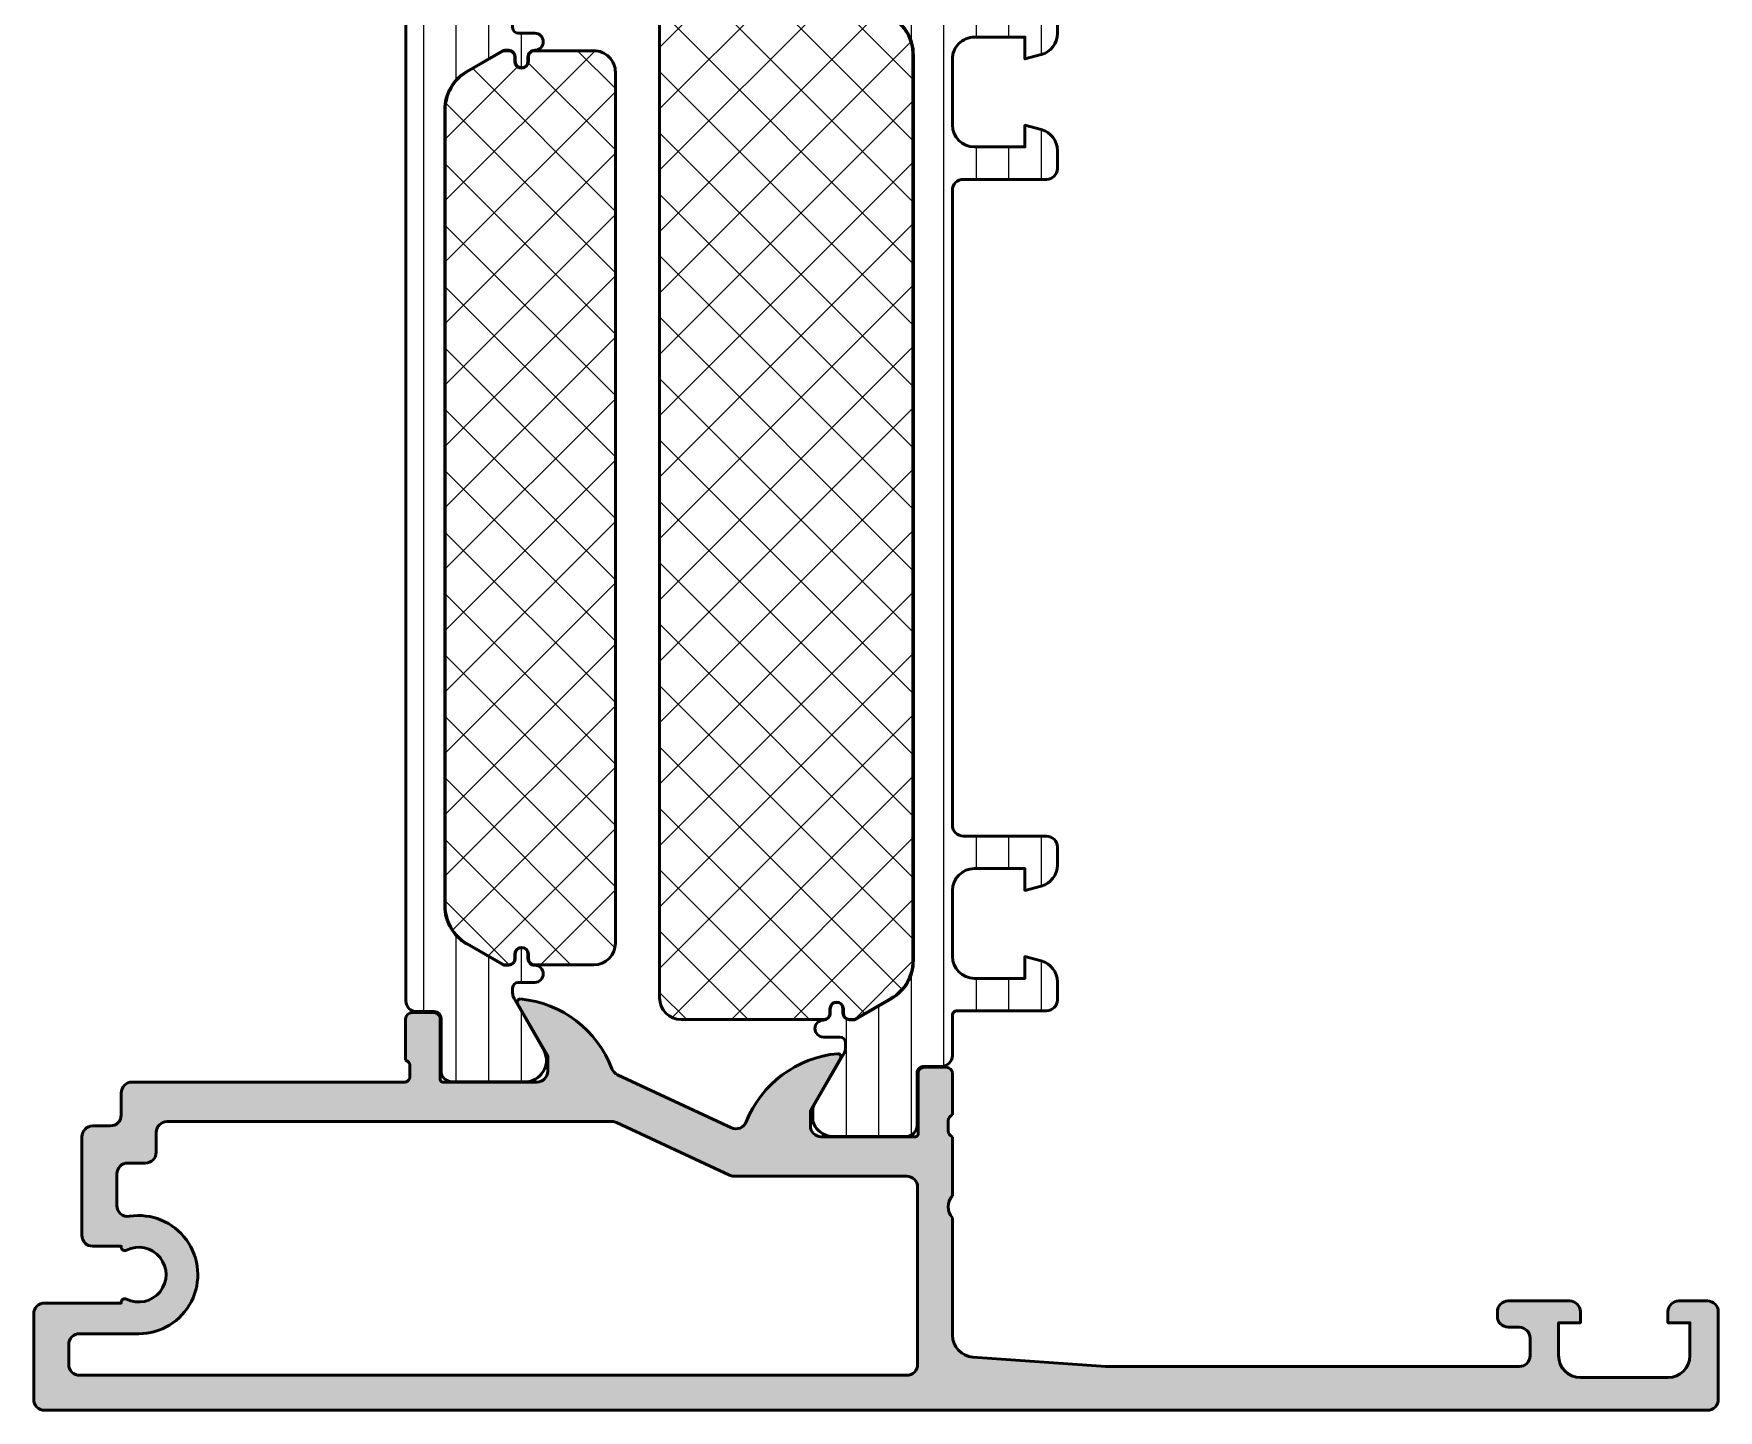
# Model space of a CAD drawing. Extents: x 0 to 77, y 0 to 97.7.
# Drawn here: x 0 to 77, y 0 to 62.9 of the extents above; entities that cross this region are included whole.
import ezdxf

# ---------------------------------------------------------------- set-up
doc = ezdxf.new("R2010")
doc.units = 0
for name, color, linetype, lineweight in [('0S-Alu contour', 7, 'Continuous', 50), ('0S-Alu hatch', 252, 'Continuous', 25), ('0S-Plastic contour', 254, 'Continuous', 50), ('0S-Plastic hatch', 253, 'Continuous', 25), ('0S-PT contour', 91, 'Continuous', 50), ('0S-PT hatch', 103, 'Continuous', 25)]:
    doc.layers.add(name, color=color, linetype=linetype, lineweight=lineweight)
pattern_1 = [(90, (0, 0), (-1.4859, 0), [])]
pattern_2 = [(135, (0, 0), (-1.403165018917055, -1.403165018917055), []), (225, (0, 0), (1.403165018917055, -1.403165018917055), [])]

# ---------------------------------------------------------------- blocks, each defined once
blk = doc.blocks.new('445620__319964F7_47A4_4580_AF82_C6E7104D69E6_')
at = {"layer": '0S-Alu hatch'}
h = blk.add_hatch(color=256, dxfattribs=at)
edge = h.paths.add_edge_path()
edge.add_arc((42.52502695399268, 9.3), 0.7250195186467904, 136.3986500484101, 223.6013499515907)
edge.add_line((42.00000000000001, 8.8), (42.00000000000001, 3.431119203401294))
edge.add_arc((43, 3.431119203401293), 0.9999999999999928, 180, 265.914383220025)
edge.add_line((42.92875295001208, 2.433660503570565), (49, 2))
edge.add_line((49, 2), (67.90000000000003, 1.999999999999999))
edge.add_arc((67.90000000000003, 2.499999999999974), 0.4999999999999745, 270, 360)
edge.add_line((68.4, 2.499999999999974), (68.4, 3.299999999999991))
edge.add_arc((67.9, 3.299999999999991), 0.5, 0, 90)
edge.add_line((67.9, 3.799999999999991), (67.39999999999999, 3.799999999999998))
edge.add_ellipse((67.4, 4.3), major_axis=(-0.5000000000000018, 0), ratio=1, start_angle=0, end_angle=89.9999999999967, ccw=False)
edge.add_line((66.90000000000002, 4.3), (66.90000000000002, 4.500000000000019))
edge.add_ellipse((67.39999999999999, 4.500000000000019), major_axis=(-0.4999999999999716, 0), ratio=1, start_angle=269.9999999999984, end_angle=360, ccw=False)
edge.add_line((67.4, 4.999999999999991), (70.2, 4.999999999999997))
edge.add_ellipse((70.2, 4.499999999999997), major_axis=(-0.5, 0), ratio=1, start_angle=180, end_angle=270, ccw=False)
edge.add_line((70.7, 4.499999999999997), (70.7, 3.999999999999999))
edge.add_line((70.7, 3.999999999999999), (69.7, 3.999999999999999))
edge.add_line((69.7, 3.999999999999999), (69.7, 2.5))
edge.add_arc((70.7, 2.5), 1, 180, 270)
edge.add_line((70.7, 1.5), (74.7, 1.499999999999999))
edge.add_arc((74.7, 2.499999999999996), 0.9999999999999968, 270, 360)
edge.add_line((75.7, 2.499999999999996), (75.7, 3.999999999999998))
edge.add_line((75.7, 3.999999999999998), (74.7, 3.999999999999999))
edge.add_line((74.7, 3.999999999999999), (74.7, 4.499999999999998))
edge.add_ellipse((75.2, 4.499999999999998), major_axis=(-0.5, 0), ratio=1, start_angle=270, end_angle=360, ccw=False)
edge.add_line((75.2, 4.999999999999998), (76.50000000000001, 5))
edge.add_ellipse((76.50000000000001, 4.500000000000001), major_axis=(-0.4999999999999992, 0), ratio=1, start_angle=180, end_angle=270, ccw=False)
edge.add_line((77.00000000000001, 4.500000000000001), (77, 0.5))
edge.add_ellipse((76.5, 0.5), major_axis=(-0.5, 0), ratio=1, start_angle=90, end_angle=180, ccw=False)
edge.add_line((76.5, 0), (0.5, -1e-16))
edge.add_ellipse((0.5, 0.5), major_axis=(-0.5000000000000001, 0), ratio=1, start_angle=0, end_angle=90, ccw=False)
edge.add_line((0, 0.5), (0, 4.399999999999999))
edge.add_ellipse((0.5, 4.399999999999999), major_axis=(-0.5, 0), ratio=1, start_angle=270, end_angle=360, ccw=False)
edge.add_line((0.5, 4.899999999999999), (4, 4.900000000000001))
edge.add_line((4, 4.900000000000001), (4, 4.934219357067911))
edge.add_ellipse((4.165780642932091, 4.934219357067905), major_axis=(-0.1657806429320914, 0), ratio=1, start_angle=243.38684181772578, end_angle=360, ccw=False)
edge.add_arc((4.799999999999997, 6.2), 1.250000000000001, 243.3868418177293, 476.6131581822707)
edge.add_ellipse((4.165780642932091, 7.465780642932097), major_axis=(-0.1657806429320981, 0), ratio=1, start_angle=0, end_angle=116.61315818227371, ccw=False)
edge.add_line((3.999999999999985, 7.465780642932097), (4, 7.5))
edge.add_line((4, 7.5), (2.700000000000002, 7.499999999999995))
edge.add_ellipse((2.700000000000002, 7.999999999999998), major_axis=(-0.5000000000000027, 0), ratio=1, start_angle=0, end_angle=90, ccw=False)
edge.add_line((2.200000000000002, 7.999999999999998), (2.200000000000002, 12.5))
edge.add_ellipse((2.700000000000002, 12.5), major_axis=(-0.5, 0), ratio=1, start_angle=270, end_angle=360, ccw=False)
edge.add_line((2.700000000000002, 13), (3.5, 13))
edge.add_arc((3.5, 13.5), 0.5000000000000018, 270, 360)
edge.add_line((4, 13.5), (4, 14.5))
edge.add_ellipse((4.5, 14.49999999999999), major_axis=(-0.5, 0), ratio=1, start_angle=270, end_angle=360, ccw=False)
edge.add_line((4.5, 14.99999999999999), (17.00000000000001, 15))
edge.add_arc((16.92116355345696, 15.26752059199311), 0.2788950563274296, 286.419876419494, 361.164589374101)
edge.add_line((17.20000100000001, 15.2731889999915), (17.20000100000001, 15.7267829999915))
edge.add_arc((16.92113290435684, 15.73244365946854), 0.2789255417371502, 358.8371299271166, 433.5754054446435)
edge.add_line((17.00000000000002, 15.99998699999148), (17.00000000000001, 17.879998))
edge.add_ellipse((17.30000000000001, 17.879998), major_axis=(-0.2999999999999971, 0), ratio=1, start_angle=270, end_angle=360, ccw=False)
edge.add_line((17.30000000000001, 18.179998), (18.27997431904279, 18.179998))
edge.add_ellipse((18.2799743190428, 17.879998), major_axis=(-0.3000000000000007, 0), ratio=1, start_angle=180, end_angle=270.00000000000136, ccw=False)
edge.add_line((18.5799743190428, 17.879998), (18.5799743190428, 15.12))
edge.add_arc((18.69997431904277, 15.12), 0.119999999999969, 180, 269.9999999999966)
edge.add_line((18.69997431904276, 15.00000000000003), (22.99999999999996, 15.00000000000004))
edge.add_arc((22.99999999999996, 15.50000000000002), 0.4999999999999823, 270, 360)
edge.add_line((23.49999999999994, 15.50000000000002), (23.49999999999988, 16.20000000000009))
edge.add_line((23.49999999999988, 16.20000000000009), (22.11850454237767, 18.59282032302733))
edge.add_ellipse((22.23811978464847, 18.66188021535156), major_axis=(-0.1381197846484595, 0), ratio=1, start_angle=-95.60003737603603, end_angle=29.999999999998295, ccw=False)
edge.add_ellipse((21.76368025851517, 13.82320411909666), major_axis=(-4.999999999999932, 0), ratio=1, start_angle=200.9526421661647, end_angle=264.3999626239602, ccw=False)
edge.add_arc((26.89999999999994, 15.78998308818138), 0.5000000000000849, 200.9526421661631, 244.9999999999986)
edge.add_line((26.68869086912954, 15.33682919466298), (31.88869086912977, 12.91202937225689))
edge.add_arc((32.10000000000011, 13.36518326577519), 0.4999999999999748, 244.9999999999998, 338.1735411093812)
edge.add_ellipse((37.20572827691046, 11.32030215374008), major_axis=(-5.000000000000008, 0), ratio=1, start_angle=275.2379072199815, end_angle=338.1735411093807, ccw=False)
edge.add_ellipse((36.76188021535157, 16.16188021535155), major_axis=(-0.1381197846484377, 0), ratio=1, start_angle=149.9999999999999, end_angle=275.2379072199857, ccw=False)
edge.add_line((36.88149545762235, 16.09282032302733), (35.50000000000014, 13.70000000000009))
edge.add_line((35.50000000000014, 13.70000000000009), (35.50000000000006, 13.00000000000008))
edge.add_arc((36.00000000000004, 13.00000000000003), 0.4999999999999858, 180, 270)
edge.add_line((36.00000000000004, 12.50000000000004), (40.30002568095722, 12.50000000000003))
edge.add_arc((40.30002568095722, 12.62000000000002), 0.1199999999999974, 270, 360)
edge.add_line((40.42002568095722, 12.62000000000002), (40.42002568095721, 15.37999800000001))
edge.add_ellipse((40.72002568095721, 15.37999800000001), major_axis=(-0.3000000000000043, 0), ratio=1, start_angle=270, end_angle=360, ccw=False)
edge.add_line((40.72002568095721, 15.67999800000002), (41.7, 15.67999800000002))
edge.add_ellipse((41.7, 15.37999800000002), major_axis=(-0.2999999999999989, 0), ratio=1, start_angle=180, end_angle=270, ccw=False)
edge.add_line((42.00000000000001, 15.37999800000002), (41.99999999999999, 13.49998699999149))
edge.add_arc((42.07886709564315, 13.23244365946856), 0.2789255417371358, 106.4245945553558, 181.162870072884)
edge.add_line((41.79999900000001, 13.22678299999151), (41.79999900000001, 12.77318899999119))
edge.add_arc((42.07883644654305, 12.76752059199313), 0.2788950563274314, 178.8354106259675, 253.5801235805047)
edge.add_line((42, 12.50000000000001), (42.00000000000001, 9.799999999999994))
edge = h.paths.add_edge_path()
edge.add_ellipse((32.01084733132148, 11.20000000000008), major_axis=(-0.5000000000000409, 0), ratio=1, start_angle=64.99999999999977, end_angle=90, ccw=False)
edge.add_line((31.79953820045111, 10.74684610648172), (26.63919449827508, 13.15315389351833))
edge.add_arc((26.42788536740473, 12.69999999999998), 0.5000000000000242, 65.0000000000007, 90.00000000000081)
edge.add_line((26.42788536740472, 13.20000000000001), (6.100000000000008, 13.2))
edge.add_arc((6.100000000000008, 12.7), 0.5, 90, 180)
edge.add_line((5.600000000000008, 12.7), (5.600000000000008, 11.8))
edge.add_ellipse((5.100000000000008, 11.8), major_axis=(-0.5, 0), ratio=1, start_angle=90, end_angle=180, ccw=False)
edge.add_line((5.100000000000008, 11.3), (4.299999999999997, 11.3))
edge.add_arc((4.299999999999997, 10.8), 0.5, 90, 180)
edge.add_line((3.799999999999997, 10.8), (3.799999999999997, 9.360696125855823))
edge.add_arc((4.299999999999997, 9.360696125855823), 0.5, 180, 278.9892993451628)
edge.add_ellipse((4.800000000000011, 6.200000000000001), major_axis=(-2.7, 0), ratio=1, start_angle=89.99999999999972, end_angle=278.9892993451631, ccw=False)
edge.add_line((4.799999999999997, 3.500000000000001), (2.100000000000008, 3.5))
edge.add_arc((2.100000000000008, 3), 0.5, 90, 180)
edge.add_line((1.600000000000008, 3), (1.600000000000008, 2.100000000000004))
edge.add_arc((2.100000000000008, 2.100000000000004), 0.5, 180, 270)
edge.add_line((2.100000000000008, 1.600000000000004), (39.90000000000001, 1.599999999999997))
edge.add_arc((39.90000000000001, 2.099999999999997), 0.5, 270, 360)
edge.add_line((40.40000000000001, 2.099999999999998), (40.4, 10.20000000000003))
edge.add_arc((39.90000000000001, 10.20000000000003), 0.5, 0, 90)
edge.add_line((39.90000000000001, 10.70000000000003), (32.01084733132148, 10.70000000000004))
at = {"layer": '0S-Alu contour', "color": 7}
for points in [[(23.49999999999994, 15.50000000000002), (23.49999999999988, 16.20000000000009), (22.11850454237767, 18.59282032302733)], [(17.00000000000002, 15.99998699999148), (17.00000000000001, 17.879998)], [(17.30000000000001, 18.179998), (18.27997431904279, 18.179998)], [(18.5799743190428, 17.879998), (18.5799743190428, 15.12)], [(17.20000100000001, 15.2731889999915), (17.20000100000001, 15.7267829999915)], [(36.88149545762235, 16.09282032302733), (35.50000000000014, 13.70000000000009), (35.50000000000006, 13.00000000000008)], [(40.72002568095721, 15.67999800000002), (41.7, 15.67999800000002)], [(4.5, 14.99999999999999), (17.00000000000001, 15)], [(18.69997431904276, 15.00000000000003), (22.99999999999996, 15.00000000000004)], [(26.68869086912954, 15.33682919466298), (31.88869086912977, 12.91202937225689)], [(40.42002568095722, 12.62000000000002), (40.42002568095721, 15.37999800000001)], [(42.00000000000001, 15.37999800000002), (41.99999999999999, 13.49998699999149)], [(4, 13.5), (4, 14.5)], [(26.42788536740472, 13.20000000000001), (6.100000000000008, 13.2)], [(31.79953820045111, 10.74684610648172), (26.63919449827508, 13.15315389351833)], [(41.79999900000001, 13.22678299999151), (41.79999900000001, 12.77318899999119)], [(2.200000000000002, 7.999999999999998), (2.200000000000002, 12.5)], [(2.700000000000002, 13), (3.5, 13)], [(5.600000000000008, 12.7), (5.600000000000008, 11.8)], [(36.00000000000004, 12.50000000000004), (40.30002568095722, 12.50000000000003)], [(42, 12.50000000000001), (42.00000000000001, 9.799999999999994)], [(3.799999999999997, 10.8), (3.799999999999997, 9.360696125855823)], [(5.100000000000008, 11.3), (4.299999999999997, 11.3)], [(39.90000000000001, 10.70000000000003), (32.01084733132148, 10.70000000000004)], [(40.40000000000001, 2.099999999999998), (40.4, 10.20000000000003)], [(42.00000000000001, 8.8), (42.00000000000001, 3.431119203401294)], [(3.999999999999985, 7.465780642932097), (4, 7.5), (2.700000000000002, 7.499999999999995)], [(0.5, 4.899999999999999), (4, 4.900000000000001), (4, 4.934219357067911)], [(67.4, 4.999999999999991), (70.2, 4.999999999999997)], [(75.2, 4.999999999999998), (76.50000000000001, 5)], [(0, 0.5), (0, 4.399999999999999)], [(66.90000000000002, 4.3), (66.90000000000002, 4.500000000000019)], [(70.7, 4.499999999999997), (70.7, 3.999999999999999), (69.7, 3.999999999999999), (69.7, 2.5)], [(75.7, 2.499999999999996), (75.7, 3.999999999999998), (74.7, 3.999999999999999), (74.7, 4.499999999999998)], [(77.00000000000001, 4.500000000000001), (77, 0.5)], [(4.799999999999997, 3.500000000000001), (2.100000000000008, 3.5)], [(67.9, 3.799999999999991), (67.39999999999999, 3.799999999999998)], [(68.4, 2.499999999999974), (68.4, 3.299999999999991)], [(1.600000000000008, 3), (1.600000000000008, 2.100000000000004)], [(42.92875295001208, 2.433660503570565), (49, 2), (67.90000000000003, 1.999999999999999)], [(2.100000000000008, 1.600000000000004), (39.90000000000001, 1.599999999999997)], [(70.7, 1.5), (74.7, 1.499999999999999)], [(76.5, 0), (0.5, -1e-16)]]:
    blk.add_lwpolyline(points, dxfattribs=at)
at = {"layer": '0S-Alu contour', "color": 7, "extrusion": (0, 0, -1)}
for centre, radius, start, end in [((-22.23811978464847, 18.66188021535156), 0.1381197846484595, 330.0000000000017, 95.60003737603598), ((-21.76368025851517, 13.82320411909666), 4.999999999999932, 95.6000373760398, 159.0473578338353), ((-17.30000000000001, 17.879998), 0.2999999999999971, 0, 90), ((-18.2799743190428, 17.879998), 0.3000000000000007, 89.99999999999864, 180), ((-37.20572827691046, 11.32030215374008), 5.000000000000008, 21.82645889061928, 84.7620927800185), ((-36.76188021535157, 16.16188021535155), 0.1381197846484377, 84.76209278001431, 210.0000000000002), ((-40.72002568095721, 15.37999800000001), 0.3000000000000043, 0, 90), ((-41.7, 15.37999800000002), 0.2999999999999989, 90, 180), ((-4.5, 14.49999999999999), 0.5, 0, 90), ((-2.700000000000002, 12.5), 0.5, 0, 90), ((-5.100000000000008, 11.8), 0.5, 180, 270), ((-32.01084733132148, 11.20000000000008), 0.5000000000000409, 270, 295.0000000000002), ((-4.800000000000011, 6.200000000000001), 2.7, 81.0107006548369, 270.0000000000003), ((-2.700000000000002, 7.999999999999998), 0.5000000000000027, 270, 0), ((-4.165780642932091, 7.465780642932097), 0.1657806429320981, 243.3868418177263, 0), ((-0.5, 4.399999999999999), 0.5, 0, 90), ((-4.165780642932091, 4.934219357067905), 0.1657806429320914, 0, 116.6131581822742), ((-67.39999999999999, 4.500000000000019), 0.4999999999999716, 0, 90.0000000000016), ((-70.2, 4.499999999999997), 0.5, 90, 180), ((-75.2, 4.499999999999998), 0.5, 0, 90), ((-76.50000000000001, 4.500000000000001), 0.4999999999999992, 90, 180), ((-67.4, 4.3), 0.5000000000000018, 270.0000000000033, 0), ((-0.5, 0.5), 0.5000000000000001, 270, 0), ((-76.5, 0.5), 0.5, 180, 270)]:
    blk.add_arc(centre, radius, start, end, dxfattribs=at)
at = {"layer": '0S-Alu contour', "color": 7}
for centre, radius, start, end in [((16.92113290435684, 15.73244365946854), 0.2789255417371502, 358.8371299271166, 73.57540544464355), ((22.99999999999996, 15.50000000000002), 0.4999999999999823, 270, 0), ((26.89999999999994, 15.78998308818138), 0.5000000000000849, 200.9526421661631, 244.9999999999986), ((16.92116355345696, 15.26752059199311), 0.2788950563274296, 286.419876419494, 1.164589374100992), ((18.69997431904277, 15.12), 0.119999999999969, 180, 269.9999999999966), ((3.5, 13.5), 0.5000000000000018, 270, 0), ((6.100000000000008, 12.7), 0.5, 90, 180), ((26.42788536740473, 12.69999999999998), 0.5000000000000242, 65.0000000000007, 90.00000000000081), ((32.10000000000011, 13.36518326577519), 0.4999999999999748, 244.9999999999998, 338.1735411093812), ((42.07886709564315, 13.23244365946856), 0.2789255417371358, 106.4245945553558, 181.162870072884), ((36.00000000000004, 13.00000000000003), 0.4999999999999858, 180, 270), ((40.30002568095722, 12.62000000000002), 0.1199999999999974, 270, 0), ((42.07883644654305, 12.76752059199313), 0.2788950563274314, 178.8354106259675, 253.5801235805047), ((4.299999999999997, 10.8), 0.5, 90, 180), ((39.90000000000001, 10.20000000000003), 0.5, 0, 90), ((4.299999999999997, 9.360696125855823), 0.5, 180, 278.9892993451628), ((42.52502695399268, 9.3), 0.7250195186467904, 136.3986500484101, 223.6013499515907), ((4.799999999999997, 6.2), 1.250000000000001, 243.3868418177293, 116.6131581822708), ((2.100000000000008, 3), 0.5, 90, 180), ((43, 3.431119203401293), 0.9999999999999928, 180, 265.914383220025), ((67.9, 3.299999999999991), 0.5, 0, 90), ((67.90000000000003, 2.499999999999974), 0.4999999999999745, 270, 0), ((70.7, 2.5), 1, 180, 270), ((74.7, 2.499999999999996), 0.9999999999999968, 270, 0), ((2.100000000000008, 2.100000000000004), 0.5, 180, 270), ((39.90000000000001, 2.099999999999997), 0.5, 270, 0)]:
    blk.add_arc(centre, radius, start, end, dxfattribs=at)
blk = doc.blocks.new('284607__035DE2CA_FB00_4C72_AE22_ECE822FC14FE___D076022B_6732_40AC_96CC_6159497580D8_')
at = {"layer": '0S-Plastic hatch'}
h = blk.add_hatch(dxfattribs=at)
h.set_pattern_fill('ANSI31', color=256, scale=0.4680000000000001, angle=45, style=0)
h.set_pattern_definition(pattern_1)
edge = h.paths.add_edge_path()
edge.add_line((17.01000000000003, 63.79000567891639), (17.01, 18.70999432108364))
edge.add_arc((17.49999732109081, 18.70999432108364), 0.4899973210908115, 180, 270)
edge.add_line((17.49999732109081, 18.21999699999283), (18.31033133333325, 18.219997))
edge.add_ellipse((18.3103313333333, 17.90999699999995), major_axis=(-0.3100000000000485, 0), ratio=1, start_angle=180, end_angle=270.0000000000092, ccw=False)
edge.add_line((18.62033133333335, 17.90999699999995), (18.61999938284067, 15.50999723393639))
edge.add_arc((19.10999469516338, 15.50999531231905), 0.489995312326473, 179.9997753033853, 270.0000777840396)
edge.add_line((19.10999536037494, 15.01999999999303), (22.58582249618423, 15.01999999999999))
edge.add_arc((22.44422884910814, 15.99981807472285), 0.9899960709244773, 278.2228963588985, 392.740756988386)
edge.add_line((23.27694055408899, 16.53524634894245), (21.95830439446063, 18.81919148717442))
edge.add_ellipse((22.3999773655256, 19.07419146095998), major_axis=(-0.5099999999999941, 0), ratio=1, start_angle=-0.005743823361001432, end_angle=29.999996599345593, ccw=False)
edge.add_line((21.8899773680883, 19.0742425877597), (21.89000000131588, 19.30002606457005))
edge.add_ellipse((22.15000000005471, 19.29999999995469), major_axis=(-0.2600000000452968, 0), ratio=1, start_angle=270.0000000061333, end_angle=359.9942561829208, ccw=False)
edge.add_line((22.15000000002687, 19.55999999999999), (22.90040663939101, 19.56000000000002))
edge.add_arc((22.90040663939099, 19.94925907311677), 0.3892590731167509, 270.0000000000031, 450.0000000000031)
edge.add_ellipse((22.90040663939093, 20.65000000000005), major_axis=(-0.3114818537665265, 0), ratio=1, start_angle=0, end_angle=90.00000000000648, ccw=False)
edge.add_line((22.5889247856244, 20.65000000000005), (22.5889247856244, 20.85057079528622))
edge.add_arc((22.29949558091064, 20.85057079528622), 0.2894292047137554, 0, 180)
edge.add_line((22.01006637619689, 20.85057079528622), (22.01006637619689, 20.64999999999997))
edge.add_ellipse((21.70006637619694, 20.64999999999997), major_axis=(-0.3099999999999454, 0), ratio=1, start_angle=93.33843872002558, end_angle=180, ccw=False)
edge.add_line((21.71811884915447, 20.34052607828752), (21.53498719053978, 20.34052607828746))
edge.add_ellipse((21.53498719053971, 20.55052607828747), major_axis=(-0.210000000000008, 0), ratio=1, start_angle=60.000000000002274, end_angle=90.00000000001938, ccw=False)
edge.add_line((21.42998719053971, 20.36866074349273), (19.79500000000002, 21.31262103807236))
edge.add_ellipse((20.79999999999996, 23.05333209967907), major_axis=(-2.009999999999959, 0), ratio=1, start_angle=0, end_angle=60.00000000000142, ccw=False)
edge.add_line((18.79, 23.05333209967907), (18.79, 59.44666790036812))
edge.add_ellipse((20.7999999999999, 59.44666790036812), major_axis=(-2.009999999999891, 0), ratio=1, start_angle=300.0000000000032, end_angle=360, ccw=False)
edge.add_line((19.79499999999985, 61.18737896197469), (21.42998719053939, 62.13133925655442))
edge.add_ellipse((21.53498719053949, 61.94947392175956), major_axis=(-0.2100000000001562, 0), ratio=1, start_angle=269.9999999999864, end_angle=300.00000000000574, ccw=False)
edge.add_line((21.53498719053954, 62.15947392175972), (21.71811884915463, 62.15947392175968))
edge.add_ellipse((21.70006637619693, 61.85000000004722), major_axis=(-0.3099999999999647, 0), ratio=1, start_angle=180, end_angle=266.66156127994304, ccw=False)
edge.add_line((22.01006637619689, 61.85000000004722), (22.01006637619689, 61.64942920476098))
edge.add_arc((22.29949558091065, 61.64942920476097), 0.2894292047137625, 180, 360)
edge.add_line((22.58892478562442, 61.64942920476097), (22.58892478562442, 61.85000000004709))
edge.add_ellipse((22.90040663939098, 61.85000000004709), major_axis=(-0.3114818537665656, 0), ratio=1, start_angle=269.9999999999974, end_angle=360, ccw=False)
edge.add_arc((22.90040663939101, 62.55074092693042), 0.3892590731167544, 269.9999999999979, 449.9999999999978)
edge.add_line((22.90040663939102, 62.94000000004717), (22.15000000002687, 62.94000000004722))
edge.add_ellipse((22.15000000002689, 63.20000000006469), major_axis=(-0.2600000000174703, 0), ratio=1, start_angle=0.00574382329762102, end_angle=89.99999999999528, ccw=False)
edge.add_line((21.89000000131589, 63.19997393542141), (21.8899773680883, 63.42575741229563))
edge.add_ellipse((22.39997736542176, 63.42580853906786), major_axis=(-0.5099999998961521, 0), ratio=1, start_angle=-29.999996602470674, end_angle=0.0057438201249055965, ccw=False)
edge.add_line((21.95830439446063, 63.68080851282559), (23.27694055408898, 65.96475365105752))
edge.add_arc((22.44422884910813, 66.50018192527713), 0.9899960709244748, 327.2592430116133, 441.7771036411013)
edge.add_line((22.58582249618422, 67.47999999999998), (19.10999536037494, 67.48000000000697))
edge.add_arc((19.10999536037494, 66.99000402256138), 0.489995977445588, 90.00000000000082, 180.0079248057727)
edge.add_line((18.61999938761635, 66.98993624928085), (18.62033133036813, 64.59004587698514))
edge.add_ellipse((18.31033133331815, 64.5900030000152), major_axis=(-0.310000000015195, 0), ratio=1, start_angle=90.0000000023021, end_angle=180.0079247400522, ccw=False)
edge.add_line((18.31033133333061, 64.280003), (17.49999732109072, 64.28000300000717))
edge.add_arc((17.49999732109077, 63.79000567891643), 0.4899973210907405, 90.00000000000666, 180)
at = {"layer": '0S-Plastic contour', "color": 7}
for points in [[(22.58582249618422, 67.47999999999998), (19.10999536037494, 67.48000000000697)], [(18.61999938761635, 66.98993624928085), (18.62033133036813, 64.59004587698514)], [(21.95830439446063, 63.68080851282559), (23.27694055408898, 65.96475365105752)], [(18.31033133333061, 64.280003), (17.49999732109072, 64.28000300000717)], [(17.01000000000003, 63.79000567891639), (17.01, 18.70999432108364)], [(21.89000000131589, 63.19997393542141), (21.8899773680883, 63.42575741229563)], [(22.90040663939102, 62.94000000004717), (22.15000000002687, 62.94000000004722)], [(19.79499999999985, 61.18737896197469), (21.42998719053939, 62.13133925655442)], [(21.53498719053954, 62.15947392175972), (21.71811884915463, 62.15947392175968)], [(22.01006637619689, 61.85000000004722), (22.01006637619689, 61.64942920476098)], [(22.58892478562442, 61.64942920476097), (22.58892478562442, 61.85000000004709)], [(18.79, 23.05333209967907), (18.79, 59.44666790036812)], [(21.42998719053971, 20.36866074349273), (19.79500000000002, 21.31262103807236)], [(22.01006637619689, 20.85057079528622), (22.01006637619689, 20.64999999999997)], [(22.5889247856244, 20.65000000000005), (22.5889247856244, 20.85057079528622)], [(21.71811884915447, 20.34052607828752), (21.53498719053978, 20.34052607828746)], [(21.8899773680883, 19.0742425877597), (21.89000000131588, 19.30002606457005)], [(22.15000000002687, 19.55999999999999), (22.90040663939101, 19.56000000000002)], [(23.27694055408899, 16.53524634894245), (21.95830439446063, 18.81919148717442)], [(17.49999732109081, 18.21999699999283), (18.31033133333325, 18.219997)], [(18.62033133333335, 17.90999699999995), (18.61999938284067, 15.50999723393639)], [(19.10999536037494, 15.01999999999303), (22.58582249618423, 15.01999999999999)]]:
    blk.add_lwpolyline(points, dxfattribs=at)
for centre, radius, start, end in [((19.10999536037494, 66.99000402256138), 0.489995977445588, 90.00000000000082, 180.0079248057727), ((22.44422884910813, 66.50018192527713), 0.9899960709244748, 327.2592430116133, 81.77710364110143), ((17.49999732109077, 63.79000567891643), 0.4899973210907405, 90.00000000000666, 180), ((22.90040663939101, 62.55074092693042), 0.3892590731167544, 269.9999999999979, 89.99999999999793), ((22.29949558091065, 61.64942920476097), 0.2894292047137625, 180, 0), ((22.29949558091064, 20.85057079528622), 0.2894292047137554, 0, 180), ((22.90040663939099, 19.94925907311677), 0.3892590731167509, 270.0000000000031, 90.00000000000314), ((17.49999732109081, 18.70999432108364), 0.4899973210908115, 180, 270), ((22.44422884910814, 15.99981807472285), 0.9899960709244773, 278.2228963588985, 32.74075698838603), ((19.10999469516338, 15.50999531231905), 0.489995312326473, 179.9997753033853, 270.0000777840396)]:
    blk.add_arc(centre, radius, start, end, dxfattribs=at)
at = {"layer": '0S-Plastic contour', "color": 7, "extrusion": (0, 0, -1)}
for centre, radius, start, end in [((-18.31033133331815, 64.5900030000152), 0.310000000015195, 179.9920752599478, 269.9999999976979), ((-22.39997736542176, 63.42580853906786), 0.5099999998961521, 359.9942561798751, 29.99999660247065), ((-22.15000000002689, 63.20000000006469), 0.2600000000174703, 270.0000000000047, 359.9942561767024), ((-21.53498719053949, 61.94947392175956), 0.2100000000001562, 59.99999999999426, 90.00000000001357), ((-21.70006637619693, 61.85000000004722), 0.3099999999999647, 93.33843872005697, 180), ((-22.90040663939098, 61.85000000004709), 0.3114818537665656, 0, 90.00000000000261), ((-20.7999999999999, 59.44666790036812), 2.009999999999891, 0, 59.9999999999968), ((-20.79999999999996, 23.05333209967907), 2.009999999999959, 299.9999999999986, 0), ((-21.53498719053971, 20.55052607828747), 0.210000000000008, 269.9999999999806, 299.9999999999977), ((-21.70006637619694, 20.64999999999997), 0.3099999999999454, 180, 266.6615612799744), ((-22.90040663939093, 20.65000000000005), 0.3114818537665265, 269.9999999999935, 0), ((-22.15000000005471, 19.29999999995469), 0.2600000000452968, 0.0057438170791521, 89.99999999386671), ((-22.3999773655256, 19.07419146095998), 0.5099999999999941, 330.0000034006544, 0.0057438233610352), ((-18.3103313333333, 17.90999699999995), 0.3100000000000485, 89.9999999999908, 180)]:
    blk.add_arc(centre, radius, start, end, dxfattribs=at)
blk = doc.blocks.new('441930__0B8DF74E_D1C3_42D9_9CD4_412C9B41ABAC_')
at = {"layer": '0S-PT hatch'}
h = blk.add_hatch(dxfattribs=at)
h.set_pattern_fill('ANSI37', color=256, scale=0.625, angle=90, style=0)
h.set_pattern_definition(pattern_2)
edge = h.paths.add_edge_path()
edge.add_line((26.59, 61.15020331974264), (26.59, 21.34979668030451))
edge.add_ellipse((25.6, 21.34979668030452), major_axis=(-0.9900000000000019, 0), ratio=1, start_angle=90, end_angle=180, ccw=False)
edge.add_line((25.6, 20.35979668030452), (22.89892478562442, 20.35979668030451))
edge.add_ellipse((22.89892478562442, 20.64979668030452), major_axis=(-0.2900000000000098, 0), ratio=1, start_angle=0, end_angle=90, ccw=False)
edge.add_line((22.60892478562441, 20.64979668030452), (22.60892478562441, 20.85036747559076))
edge.add_arc((22.29949558091064, 20.85036747559076), 0.3094292047137657, 0, 180)
edge.add_line((21.99006637619688, 20.85036747559076), (21.99006637619688, 20.64979668030453))
edge.add_ellipse((21.70006637619689, 20.64979668030453), major_axis=(-0.289999999999992, 0), ratio=1, start_angle=93.45167180618512, end_angle=180, ccw=False)
edge.add_line((21.71752629167172, 20.36032275859204), (21.53498719053955, 20.36032275859204))
edge.add_ellipse((21.53498719053954, 20.55032275859203), major_axis=(-0.1899999999999942, 0), ratio=1, start_angle=60.000000000004206, end_angle=90.00000000000432, ccw=False)
edge.add_line((21.43998719053955, 20.38577793187299), (19.80500000000001, 21.32973822645256))
edge.add_ellipse((20.79999999999999, 23.0531287799836), major_axis=(-1.989999999999991, 0), ratio=1, start_angle=0, end_angle=60.000000000000625, ccw=False)
edge.add_line((18.80999999999999, 23.0531287799836), (18.81, 59.44646458067264))
edge.add_ellipse((20.79999999999999, 59.44646458067264), major_axis=(-1.989999999999987, 0), ratio=1, start_angle=299.9999999999992, end_angle=360, ccw=False)
edge.add_line((19.80500000000002, 61.16985513420367), (21.43998719053958, 62.11381542878324))
edge.add_ellipse((21.53498719053954, 61.94927060206424), major_axis=(-0.1899999999999458, 0), ratio=1, start_angle=270, end_angle=299.99999999999665, ccw=False)
edge.add_line((21.53498719053954, 62.13927060206419), (21.71752629167166, 62.13927060206419))
edge.add_ellipse((21.70006637619689, 61.84979668035168), major_axis=(-0.2900000000000007, 0), ratio=1, start_angle=180, end_angle=266.54832819382625, ccw=False)
edge.add_line((21.99006637619689, 61.84979668035168), (21.99006637619689, 61.64922588506545))
edge.add_arc((22.30003318809846, 61.64922588506545), 0.3099668119015604, 180, 360)
edge.add_line((22.61000000000001, 61.64922588506545), (22.61000000000001, 61.84979668030453))
edge.add_ellipse((22.90040663939099, 61.84979668030454), major_axis=(-0.290406639390973, 0), ratio=1, start_angle=270.00000000099953, end_angle=360, ccw=False)
edge.add_line((22.90040663938592, 62.14020331969551), (25.59999999998272, 62.14020331974261))
edge.add_ellipse((25.60000000000002, 61.15020331974264), major_axis=(-0.9899999999999735, 0), ratio=1, start_angle=180, end_angle=270.00000000100175, ccw=False)
at = {"layer": '0S-PT contour', "color": 7}
for points in [[(19.80500000000002, 61.16985513420367), (21.43998719053958, 62.11381542878324)], [(21.53498719053954, 62.13927060206419), (21.71752629167166, 62.13927060206419)], [(21.99006637619689, 61.84979668035168), (21.99006637619689, 61.64922588506545)], [(22.61000000000001, 61.64922588506545), (22.61000000000001, 61.84979668030453)], [(22.90040663938592, 62.14020331969551), (25.59999999998272, 62.14020331974261)], [(26.59, 61.15020331974264), (26.59, 21.34979668030451)], [(18.80999999999999, 23.0531287799836), (18.81, 59.44646458067264)], [(21.43998719053955, 20.38577793187299), (19.80500000000001, 21.32973822645256)], [(21.99006637619688, 20.85036747559076), (21.99006637619688, 20.64979668030453)], [(22.60892478562441, 20.64979668030452), (22.60892478562441, 20.85036747559076)], [(21.71752629167172, 20.36032275859204), (21.53498719053955, 20.36032275859204)], [(25.6, 20.35979668030452), (22.89892478562442, 20.35979668030451)]]:
    blk.add_lwpolyline(points, dxfattribs=at)
at = {"layer": '0S-PT contour', "color": 7, "extrusion": (0, 0, -1)}
for centre, radius, start, end in [((-21.53498719053954, 61.94927060206424), 0.1899999999999458, 60.00000000000333, 90), ((-21.70006637619689, 61.84979668035168), 0.2900000000000007, 93.45167180617378, 180), ((-22.90040663939099, 61.84979668030454), 0.290406639390973, 0, 89.99999999900047), ((-25.60000000000002, 61.15020331974264), 0.9899999999999735, 89.99999999899825, 180), ((-20.79999999999999, 59.44646458067264), 1.989999999999987, 0, 60.00000000000078), ((-20.79999999999999, 23.0531287799836), 1.989999999999991, 299.9999999999994, 0), ((-25.6, 21.34979668030452), 0.9900000000000019, 180, 270), ((-21.53498719053954, 20.55032275859203), 0.1899999999999942, 269.9999999999957, 299.9999999999958), ((-21.70006637619689, 20.64979668030453), 0.289999999999992, 180, 266.5483281938149), ((-22.89892478562442, 20.64979668030452), 0.2900000000000098, 270, 0)]:
    blk.add_arc(centre, radius, start, end, dxfattribs=at)
at = {"layer": '0S-PT contour', "color": 7}
for centre, radius, start, end in [((22.30003318809846, 61.64922588506545), 0.3099668119015604, 180, 0), ((22.29949558091064, 20.85036747559076), 0.3094292047137657, 0, 180)]:
    blk.add_arc(centre, radius, start, end, dxfattribs=at)
blk = doc.blocks.new('441930__B0BCF32B_73BC_4F57_BDC9_7502452BC82C_')
at = {"layer": '0S-PT hatch'}
h = blk.add_hatch(dxfattribs=at)
h.set_pattern_fill('ANSI37', color=256, scale=0.625, angle=90, style=0)
h.set_pattern_definition(pattern_2)
edge = h.paths.add_edge_path()
edge.add_line((28.60999999999972, 63.65020331974267), (28.60999999999972, 18.84979668030453))
edge.add_arc((29.59999999999972, 18.84979668030453), 0.990000000000009, 180, 269.9999999999996)
edge.add_line((29.59999999999972, 17.85979668030452), (36.1010752143753, 17.85979668030453))
edge.add_arc((36.10107521437531, 18.14979668030454), 0.2900000000000098, 269.9999999999986, 360)
edge.add_line((36.39107521437532, 18.14979668030454), (36.39107521437531, 18.35036747559078))
edge.add_ellipse((36.70050441908907, 18.35036747559078), major_axis=(-0.3094292047137586, 0), ratio=1, start_angle=180, end_angle=360, ccw=False)
edge.add_line((37.00993362380283, 18.35036747559078), (37.00993362380283, 18.14979668030455))
edge.add_arc((37.29993362380282, 18.14979668030455), 0.289999999999992, 180, 266.5483281938177)
edge.add_line((37.282473708328, 17.86032275859206), (37.46501280946017, 17.86032275859205))
edge.add_arc((37.46501280946016, 18.05032275859205), 0.1899999999999942, 270.0000000000021, 300.0000000000006)
edge.add_line((37.56001280946016, 17.88577793187301), (39.19499999999971, 18.82973822645259))
edge.add_arc((38.19999999999973, 20.55312877998362), 1.989999999999984, 299.9999999999994, 360)
edge.add_line((40.18999999999972, 20.55312877998362), (40.18999999999969, 61.94646458067265))
edge.add_arc((38.19999999999972, 61.94646458067265), 1.98999999999998, 0, 60.00000000000095)
edge.add_line((39.19499999999968, 63.66985513420369), (37.56001280946013, 64.61381542878325))
edge.add_arc((37.46501280946016, 64.44927060206426), 0.1899999999999432, 60.00000000000041, 89.99999999999785)
edge.add_line((37.46501280946017, 64.6392706020642), (37.28247370832812, 64.6392706020642))
edge.add_arc((37.29993362380283, 64.3497966803517), 0.2899999999999969, 93.45167180616114, 180)
edge.add_line((37.00993362380283, 64.3497966803517), (37.00993362380283, 64.14922588506548))
edge.add_ellipse((36.69996681190126, 64.14922588506548), major_axis=(-0.3099668119015604, 0), ratio=1, start_angle=0, end_angle=180, ccw=False)
edge.add_line((36.3899999999997, 64.14922588506548), (36.3899999999997, 64.34979668030455))
edge.add_arc((36.09959336060872, 64.34979668030455), 0.290406639390973, 0, 89.99999999958365)
edge.add_line((36.09959336061083, 64.64020331969553), (29.60000000000687, 64.64020331974264))
edge.add_arc((29.5999999999997, 63.65020331974266), 0.9899999999999806, 89.99999999958467, 180)
at = {"layer": '0S-PT contour', "color": 7}
for points in [[(36.09959336061083, 64.64020331969553), (29.60000000000687, 64.64020331974264)], [(36.3899999999997, 64.14922588506548), (36.3899999999997, 64.34979668030455)], [(37.00993362380283, 64.3497966803517), (37.00993362380283, 64.14922588506548)], [(37.46501280946017, 64.6392706020642), (37.28247370832812, 64.6392706020642)], [(39.19499999999968, 63.66985513420369), (37.56001280946013, 64.61381542878325)], [(28.60999999999972, 63.65020331974267), (28.60999999999972, 18.84979668030453)], [(40.18999999999972, 20.55312877998362), (40.18999999999969, 61.94646458067265)], [(37.56001280946016, 17.88577793187301), (39.19499999999971, 18.82973822645259)], [(29.59999999999972, 17.85979668030452), (36.1010752143753, 17.85979668030453)], [(36.39107521437532, 18.14979668030454), (36.39107521437531, 18.35036747559078)], [(37.00993362380283, 18.35036747559078), (37.00993362380283, 18.14979668030455)], [(37.282473708328, 17.86032275859206), (37.46501280946017, 17.86032275859205)]]:
    blk.add_lwpolyline(points, dxfattribs=at)
for centre, radius, start, end in [((29.5999999999997, 63.65020331974266), 0.9899999999999806, 89.99999999958467, 180), ((36.09959336060872, 64.34979668030455), 0.290406639390973, 0, 89.99999999958365), ((37.29993362380283, 64.3497966803517), 0.2899999999999969, 93.45167180616114, 180), ((37.46501280946016, 64.44927060206426), 0.1899999999999432, 60.00000000000041, 89.99999999999785), ((38.19999999999972, 61.94646458067265), 1.98999999999998, 0, 60.00000000000095), ((38.19999999999973, 20.55312877998362), 1.989999999999984, 299.9999999999994, 0), ((29.59999999999972, 18.84979668030453), 0.990000000000009, 180, 269.9999999999996), ((36.10107521437531, 18.14979668030454), 0.2900000000000098, 269.9999999999986, 0), ((37.29993362380282, 18.14979668030455), 0.289999999999992, 180, 266.5483281938177), ((37.46501280946016, 18.05032275859205), 0.1899999999999942, 270.0000000000021, 300.0000000000006)]:
    blk.add_arc(centre, radius, start, end, dxfattribs=at)
at = {"layer": '0S-PT contour', "color": 7, "extrusion": (0, 0, -1)}
for centre, radius, start, end in [((-36.69996681190126, 64.14922588506548), 0.3099668119015604, 180, 0), ((-36.70050441908907, 18.35036747559078), 0.3094292047137586, 0, 180)]:
    blk.add_arc(centre, radius, start, end, dxfattribs=at)
blk = doc.blocks.new('284607__FAD0D34F_58D6_4C0C_829B_BB8D76F87600___7FA5F808_9133_4D81_BDC4_8F82B713B5A9_')
at = {"layer": '0S-Plastic hatch'}
h = blk.add_hatch(dxfattribs=at)
h.set_pattern_fill('ANSI31', color=256, scale=0.4680000000000001, angle=45, style=0)
h.set_pattern_definition(pattern_1)
edge = h.paths.add_edge_path()
edge.add_line((41.98999999999971, 66.29000567895669), (41.98999999999972, 64.45000000004721))
edge.add_arc((42.19999999999975, 64.45000000004724), 0.2100000000000364, 180, 270)
edge.add_line((42.19999999999975, 64.2400000000472), (46.29999999999972, 64.24000000004723))
edge.add_ellipse((46.29999999999973, 63.75000000004725), major_axis=(-0.4899999999999807, 0), ratio=1, start_angle=180, end_angle=270.0000000000008, ccw=False)
edge.add_line((46.7899999999997, 63.75000000004725), (46.7899999999997, 62.91925077667287))
edge.add_ellipse((45.79999999999979, 62.91925077667286), major_axis=(-0.9899999999999096, 0), ratio=1, start_angle=105.000000000005, end_angle=180, ccw=False)
edge.add_line((46.05623085465135, 61.9629842086468), (45.30999999999971, 61.76303225377566))
edge.add_line((45.30999999999971, 61.76303225377566), (45.30999999999971, 62.76000000004715))
edge.add_line((45.30999999999971, 62.76000000004715), (42.99999999999974, 62.76000000004721))
edge.add_arc((42.99999999999971, 61.7500000000472), 1.010000000000012, 89.99999999999879, 180)
edge.add_line((41.9899999999997, 61.7500000000472), (41.98999999999971, 58.75000000004721))
edge.add_arc((42.99999999999972, 58.75000000004721), 1.010000000000012, 180, 270)
edge.add_line((42.99999999999972, 57.7400000000472), (45.30999999999971, 57.74000000004721))
edge.add_line((45.30999999999971, 57.74000000004721), (45.30999999999971, 58.7369677463188))
edge.add_line((45.30999999999971, 58.7369677463188), (46.05623085465121, 58.53701579144775))
edge.add_ellipse((45.79999999999974, 57.5807492234216), major_axis=(-0.9899999999999614, 0), ratio=1, start_angle=180, end_angle=255.000000000001, ccw=False)
edge.add_line((46.7899999999997, 57.5807492234216), (46.7899999999997, 56.75000000004716))
edge.add_ellipse((46.29999999999975, 56.75000000004717), major_axis=(-0.4899999999999594, 0), ratio=1, start_angle=90, end_angle=180, ccw=False)
edge.add_line((46.29999999999975, 56.26000000004721), (42.49999999999973, 56.26000000004721))
edge.add_arc((42.49999999999973, 55.75000000004719), 0.5100000000000123, 90, 180)
edge.add_line((41.98999999999972, 55.75000000004719), (41.98999999999972, 26.75000000000002))
edge.add_arc((42.4999999999997, 26.75000000000001), 0.5099999999999838, 180, 270)
edge.add_line((42.4999999999997, 26.24000000000003), (46.29999999999975, 26.24000000000002))
edge.add_ellipse((46.29999999999974, 25.75000000000005), major_axis=(-0.4899999999999701, 0), ratio=1, start_angle=180, end_angle=269.9999999999992, ccw=False)
edge.add_line((46.7899999999997, 25.75000000000005), (46.78999999999972, 24.91925077662574))
edge.add_ellipse((45.79999999999961, 24.91925077662573), major_axis=(-0.9900000000001012, 0), ratio=1, start_angle=104.9999999999948, end_angle=180, ccw=False)
edge.add_line((46.05623085465105, 23.96298420859944), (45.3099999999997, 23.76303225372849))
edge.add_line((45.3099999999997, 23.76303225372849), (45.30999999999971, 24.76))
edge.add_line((45.30999999999971, 24.76), (42.99999999999964, 24.75999999999997))
edge.add_arc((42.99999999999964, 23.75000000000003), 1.00999999999993, 90.0000000000004, 180)
edge.add_line((41.98999999999971, 23.75000000000003), (41.98999999999972, 20.75000000000003))
edge.add_arc((42.99999999999972, 20.75000000000002), 1.010000000000005, 180, 269.9999999999996)
edge.add_line((42.99999999999971, 19.74000000000002), (45.30999999999971, 19.74000000000003))
edge.add_line((45.30999999999971, 19.74000000000003), (45.30999999999972, 20.73696774627163))
edge.add_line((45.30999999999972, 20.73696774627163), (46.05623085465126, 20.53701579140051))
edge.add_ellipse((45.79999999999972, 19.58074922337435), major_axis=(-0.9899999999999881, 0), ratio=1, start_angle=180, end_angle=254.9999999999975, ccw=False)
edge.add_line((46.78999999999971, 19.58074922337435), (46.78999999999971, 18.74999999999996))
edge.add_ellipse((46.29999999999973, 18.74999999999996), major_axis=(-0.4899999999999878, 0), ratio=1, start_angle=89.9999999999983, end_angle=180, ccw=False)
edge.add_line((46.29999999999971, 18.25999999999998), (42.19999999999973, 18.26000000000003))
edge.add_arc((42.19999999999973, 18.05000000000001), 0.2100000000000222, 89.99999999999805, 180)
edge.add_line((41.98999999999971, 18.05000000000001), (41.98999999999972, 16.20999432109051))
edge.add_ellipse((41.50000267890202, 16.20999432109051), major_axis=(-0.4899973210976896, 0), ratio=1, start_angle=90, end_angle=180, ccw=False)
edge.add_line((41.50000267890202, 15.71999699999282), (40.68966866665957, 15.719997))
edge.add_arc((40.68966866665952, 15.40999699999995), 0.3100000000000538, 89.99999999999213, 180.0079247372467)
edge.add_line((40.37966866962469, 15.40995412304532), (40.38000061715215, 13.00999723392487))
edge.add_ellipse((39.89000530483542, 13.00999531231309), major_axis=(-0.4899953123205045, 0), ratio=1, start_angle=89.99992221526082, end_angle=180.0002246966147, ccw=False)
edge.add_line((39.89000463961788, 12.51999999999304), (36.41417750380862, 12.52))
edge.add_ellipse((36.55577115088469, 13.49981807472286), major_axis=(-0.9899960709244764, 0), ratio=1, start_angle=-32.740756988383794, end_angle=81.77710364110192, ccw=False)
edge.add_line((35.72305944590382, 14.03524634894243), (37.04169574211224, 16.31919172373779))
edge.add_arc((36.60002365369272, 16.57419118792781), 0.5099989808088417, 330.000003400656, 360.0057438232341)
edge.add_line((37.11002263193887, 16.57424231462536), (37.10999999868383, 16.80002606457016))
edge.add_arc((36.849999999945, 16.79999999995471), 0.260000000045304, 0.0057438172060589, 89.99999999386671)
edge.add_line((36.84999999997283, 17.06000000000002), (36.09959336060871, 17.06000000000004))
edge.add_ellipse((36.09959336060873, 17.44925907311679), major_axis=(-0.3892590731167508, 0), ratio=1, start_angle=-90.00000000000313, end_angle=89.99999999999687, ccw=False)
edge.add_arc((36.09959336060878, 18.15000000000008), 0.3114818537665371, 269.9999999999948, 360)
edge.add_line((36.41107521437532, 18.15000000000008), (36.4110752143753, 18.35057079528623))
edge.add_ellipse((36.70050441908907, 18.35057079528624), major_axis=(-0.2894292047137696, 0), ratio=1, start_angle=180, end_angle=360, ccw=False)
edge.add_line((36.98993362380284, 18.35057079528624), (36.98993362380284, 18.14999999999999))
edge.add_arc((37.29993362380278, 18.14999999999999), 0.3099999999999454, 180, 266.6615612799599)
edge.add_line((37.28188115084517, 17.84052607828754), (37.46501280945994, 17.84052607828748))
edge.add_arc((37.46501280946001, 18.05052607828748), 0.2100000000000008, 269.9999999999806, 299.9999999999992)
edge.add_line((37.57001280946, 17.86866074349275), (39.20499999999969, 18.81262103807238))
edge.add_arc((38.19999999999975, 20.5533320996791), 2.009999999999965, 299.9999999999985, 360)
edge.add_line((40.20999999999972, 20.5533320996791), (40.2099999999997, 61.94666790036816))
edge.add_arc((38.1999999999998, 61.94666790036816), 2.009999999999905, 0, 59.99999999999673)
edge.add_line((39.20499999999985, 63.68737896197473), (37.57001280946028, 64.63133925655447))
edge.add_arc((37.46501280946025, 64.44947392175975), 0.2100000000000073, 59.99999999999094, 89.99999999999031)
edge.add_line((37.46501280946028, 64.65947392175975), (37.28188115084526, 64.65947392175973))
edge.add_arc((37.29993362380281, 64.35000000004726), 0.3099999999999631, 93.33843872002934, 180)
edge.add_line((36.98993362380284, 64.35000000004726), (36.98993362380283, 64.14942920476096))
edge.add_ellipse((36.70050441908907, 64.14942920476096), major_axis=(-0.2894292047137625, 0), ratio=1, start_angle=0, end_angle=180, ccw=False)
edge.add_line((36.4110752143753, 64.14942920476096), (36.41107521437529, 64.35000000004712))
edge.add_arc((36.09959336060871, 64.35000000004712), 0.3114818537665798, 0, 89.9999999999987)
edge.add_ellipse((36.09959336060871, 65.05074092693044), major_axis=(-0.3892590731167473, 0), ratio=1, start_angle=-89.99999999999898, end_angle=90.00000000000102, ccw=False)
edge.add_line((36.09959336060871, 65.44000000004719), (36.84999999997283, 65.44000000004722))
edge.add_arc((36.84999999997282, 65.70000000006472), 0.2600000000174987, 270.0000000000031, 359.9942561767024)
edge.add_line((37.10999999868384, 65.69997393542143), (37.11002263191142, 65.92575741233097))
edge.add_arc((36.60002263457788, 65.9258085391032), 0.5099999998962373, 359.9942561798751, 389.9999966024708)
edge.add_line((37.04169560553908, 66.18080851286096), (35.72305944590388, 68.46475365110467))
edge.add_ellipse((36.55577115088467, 69.00018192532433), major_axis=(-0.9899960709244501, 0), ratio=1, start_angle=-81.77710364110868, end_angle=32.7407569883905, ccw=False)
edge.add_line((36.41417750380871, 69.98000000004717), (39.8900046396179, 69.98000000005415))
edge.add_ellipse((39.8900046396179, 69.49000402260856), major_axis=(-0.489995977445588, 0), ratio=1, start_angle=179.9920751942274, end_angle=269.9999999999992, ccw=False)
edge.add_line((40.38000061237648, 69.48993624932803), (40.37966866962469, 67.09004587703235))
edge.add_arc((40.68966866667468, 67.0900030000624), 0.3100000000152164, 179.9920752599478, 269.9999999976979)
edge.add_line((40.68966866666223, 66.78000300004717), (41.50000267890209, 66.78000300005438))
edge.add_ellipse((41.50000267890206, 66.29000567895673), major_axis=(-0.489997321097647, 0), ratio=1, start_angle=180, end_angle=269.99999999999585, ccw=False)
at = {"layer": '0S-Plastic contour', "color": 7}
for points in [[(36.41417750380871, 69.98000000004717), (39.8900046396179, 69.98000000005415)], [(40.38000061237648, 69.48993624932803), (40.37966866962469, 67.09004587703235)], [(37.04169560553908, 66.18080851286096), (35.72305944590388, 68.46475365110467)], [(40.68966866666223, 66.78000300004717), (41.50000267890209, 66.78000300005438)], [(41.98999999999971, 66.29000567895669), (41.98999999999972, 64.45000000004721)], [(37.10999999868384, 65.69997393542143), (37.11002263191142, 65.92575741233097)], [(36.09959336060871, 65.44000000004719), (36.84999999997283, 65.44000000004722)], [(36.4110752143753, 64.14942920476096), (36.41107521437529, 64.35000000004712)], [(36.98993362380284, 64.35000000004726), (36.98993362380283, 64.14942920476096)], [(37.46501280946028, 64.65947392175975), (37.28188115084526, 64.65947392175973)], [(39.20499999999985, 63.68737896197473), (37.57001280946028, 64.63133925655447)], [(42.19999999999975, 64.2400000000472), (46.29999999999972, 64.24000000004723)], [(46.7899999999997, 63.75000000004725), (46.7899999999997, 62.91925077667287)], [(46.05623085465135, 61.9629842086468), (45.30999999999971, 61.76303225377566), (45.30999999999971, 62.76000000004715), (42.99999999999974, 62.76000000004721)], [(40.20999999999972, 20.5533320996791), (40.2099999999997, 61.94666790036816)], [(41.9899999999997, 61.7500000000472), (41.98999999999971, 58.75000000004721)], [(42.99999999999972, 57.7400000000472), (45.30999999999971, 57.74000000004721), (45.30999999999971, 58.7369677463188), (46.05623085465121, 58.53701579144775)], [(46.7899999999997, 57.5807492234216), (46.7899999999997, 56.75000000004716)], [(46.29999999999975, 56.26000000004721), (42.49999999999973, 56.26000000004721)], [(41.98999999999972, 55.75000000004719), (41.98999999999972, 26.75000000000002)], [(42.4999999999997, 26.24000000000003), (46.29999999999975, 26.24000000000002)], [(46.7899999999997, 25.75000000000005), (46.78999999999972, 24.91925077662574)], [(46.05623085465105, 23.96298420859944), (45.3099999999997, 23.76303225372849), (45.30999999999971, 24.76), (42.99999999999964, 24.75999999999997)], [(41.98999999999971, 23.75000000000003), (41.98999999999972, 20.75000000000003)], [(42.99999999999971, 19.74000000000002), (45.30999999999971, 19.74000000000003), (45.30999999999972, 20.73696774627163), (46.05623085465126, 20.53701579140051)], [(46.78999999999971, 19.58074922337435), (46.78999999999971, 18.74999999999996)], [(37.57001280946, 17.86866074349275), (39.20499999999969, 18.81262103807238)], [(36.41107521437532, 18.15000000000008), (36.4110752143753, 18.35057079528623)], [(36.98993362380284, 18.35057079528624), (36.98993362380284, 18.14999999999999)], [(37.28188115084517, 17.84052607828754), (37.46501280945994, 17.84052607828748)], [(41.98999999999971, 18.05000000000001), (41.98999999999972, 16.20999432109051)], [(46.29999999999971, 18.25999999999998), (42.19999999999973, 18.26000000000003)], [(36.84999999997283, 17.06000000000002), (36.09959336060871, 17.06000000000004)], [(35.72305944590382, 14.03524634894243), (37.04169574211224, 16.31919172373779)], [(37.11002263193887, 16.57424231462536), (37.10999999868383, 16.80002606457016)], [(40.37966866962469, 15.40995412304532), (40.38000061715215, 13.00999723392487)], [(41.50000267890202, 15.71999699999282), (40.68966866665957, 15.719997)], [(39.89000463961788, 12.51999999999304), (36.41417750380862, 12.52)]]:
    blk.add_lwpolyline(points, dxfattribs=at)
at = {"layer": '0S-Plastic contour', "color": 7, "extrusion": (0, 0, -1)}
for centre, radius, start, end in [((-36.55577115088467, 69.00018192532433), 0.9899960709244501, 327.2592430116095, 81.77710364110874), ((-39.8900046396179, 69.49000402260856), 0.489995977445588, 90.00000000000082, 180.0079248057727), ((-41.50000267890206, 66.29000567895673), 0.489997321097647, 90.00000000000416, 180), ((-36.09959336060871, 65.05074092693044), 0.3892590731167473, 269.999999999999, 89.99999999999896), ((-36.70050441908907, 64.14942920476096), 0.2894292047137625, 180, 0), ((-46.29999999999973, 63.75000000004725), 0.4899999999999807, 89.99999999999918, 180), ((-45.79999999999979, 62.91925077667286), 0.9899999999999096, 180, 254.999999999995), ((-45.79999999999974, 57.5807492234216), 0.9899999999999614, 104.999999999999, 180), ((-46.29999999999975, 56.75000000004717), 0.4899999999999594, 180, 270), ((-46.29999999999974, 25.75000000000005), 0.4899999999999701, 90.00000000000082, 180), ((-45.79999999999961, 24.91925077662573), 0.9900000000001014, 180, 255.0000000000052), ((-45.79999999999972, 19.58074922337435), 0.9899999999999883, 105.0000000000025, 180), ((-36.70050441908907, 18.35057079528624), 0.2894292047137696, 0, 180), ((-46.29999999999973, 18.74999999999996), 0.4899999999999878, 180, 270.0000000000017), ((-36.09959336060873, 17.44925907311679), 0.3892590731167509, 270.0000000000031, 90.00000000000314), ((-41.50000267890202, 16.20999432109051), 0.4899973210976896, 180, 270), ((-36.55577115088469, 13.49981807472286), 0.9899960709244764, 278.2228963588981, 32.74075698838379), ((-39.89000530483542, 13.00999531231309), 0.4899953123205045, 179.9997753033853, 270.0000777847392)]:
    blk.add_arc(centre, radius, start, end, dxfattribs=at)
at = {"layer": '0S-Plastic contour', "color": 7}
for centre, radius, start, end in [((40.68966866667468, 67.0900030000624), 0.3100000000152164, 179.9920752599478, 269.9999999976979), ((36.84999999997282, 65.70000000006472), 0.2600000000174987, 270.0000000000031, 359.9942561767024), ((36.60002263457788, 65.9258085391032), 0.5099999998962373, 359.9942561798751, 29.9999966024708), ((36.09959336060871, 64.35000000004712), 0.3114818537665798, 0, 89.9999999999987), ((37.29993362380281, 64.35000000004726), 0.3099999999999631, 93.33843872002934, 180), ((37.46501280946025, 64.44947392175975), 0.2100000000000073, 59.99999999999094, 89.99999999999031), ((42.19999999999975, 64.45000000004724), 0.2100000000000364, 180, 270), ((38.1999999999998, 61.94666790036816), 2.009999999999905, 0, 59.99999999999673), ((42.99999999999971, 61.7500000000472), 1.010000000000012, 89.99999999999879, 180), ((42.99999999999972, 58.75000000004721), 1.010000000000012, 180, 270), ((42.49999999999973, 55.75000000004719), 0.5100000000000123, 90, 180), ((42.4999999999997, 26.75000000000001), 0.5099999999999838, 180, 270), ((42.99999999999964, 23.75000000000003), 1.00999999999993, 90.0000000000004, 180), ((38.19999999999975, 20.5533320996791), 2.009999999999965, 299.9999999999985, 0), ((42.99999999999972, 20.75000000000002), 1.010000000000005, 180, 269.9999999999996), ((36.09959336060878, 18.15000000000008), 0.3114818537665371, 269.9999999999948, 0), ((37.29993362380278, 18.14999999999999), 0.3099999999999454, 180, 266.6615612799599), ((37.46501280946001, 18.05052607828748), 0.2100000000000008, 269.9999999999806, 299.9999999999992), ((42.19999999999973, 18.05000000000001), 0.2100000000000222, 89.99999999999805, 180), ((36.849999999945, 16.79999999995471), 0.260000000045304, 0.0057438172060589, 89.99999999386671), ((36.60002365369272, 16.57419118792781), 0.5099989808088417, 330.000003400656, 0.0057438232341285), ((40.68966866665952, 15.40999699999995), 0.3100000000000538, 89.99999999999213, 180.0079247372467)]:
    blk.add_arc(centre, radius, start, end, dxfattribs=at)
blk = doc.blocks.new('441930__EC7E7444_1AEC_48DD_B20E_411F83331D00_')
at = {"layer": '0S-Alu contour', "color": 7}
blk.add_blockref('445620__319964F7_47A4_4580_AF82_C6E7104D69E6_', (0, 0), dxfattribs=at)
at = {"layer": '0S-Plastic contour', "color": 7}
for name in ['284607__FAD0D34F_58D6_4C0C_829B_BB8D76F87600___7FA5F808_9133_4D81_BDC4_8F82B713B5A9_', '284607__035DE2CA_FB00_4C72_AE22_ECE822FC14FE___D076022B_6732_40AC_96CC_6159497580D8_']:
    blk.add_blockref(name, (0, 0), dxfattribs=at)
at = {"layer": '0S-PT contour', "color": 7}
for name in ['441930__B0BCF32B_73BC_4F57_BDC9_7502452BC82C_', '441930__0B8DF74E_D1C3_42D9_9CD4_412C9B41ABAC_']:
    blk.add_blockref(name, (0, 0), dxfattribs=at)

msp = doc.modelspace()

# ---------------------------------------------------------------- block references
at = {"layer": '0S-Alu contour', "color": 7}
msp.add_blockref('441930__EC7E7444_1AEC_48DD_B20E_411F83331D00_', (0, 0), dxfattribs=at)

doc.saveas('drawing.dxf')
